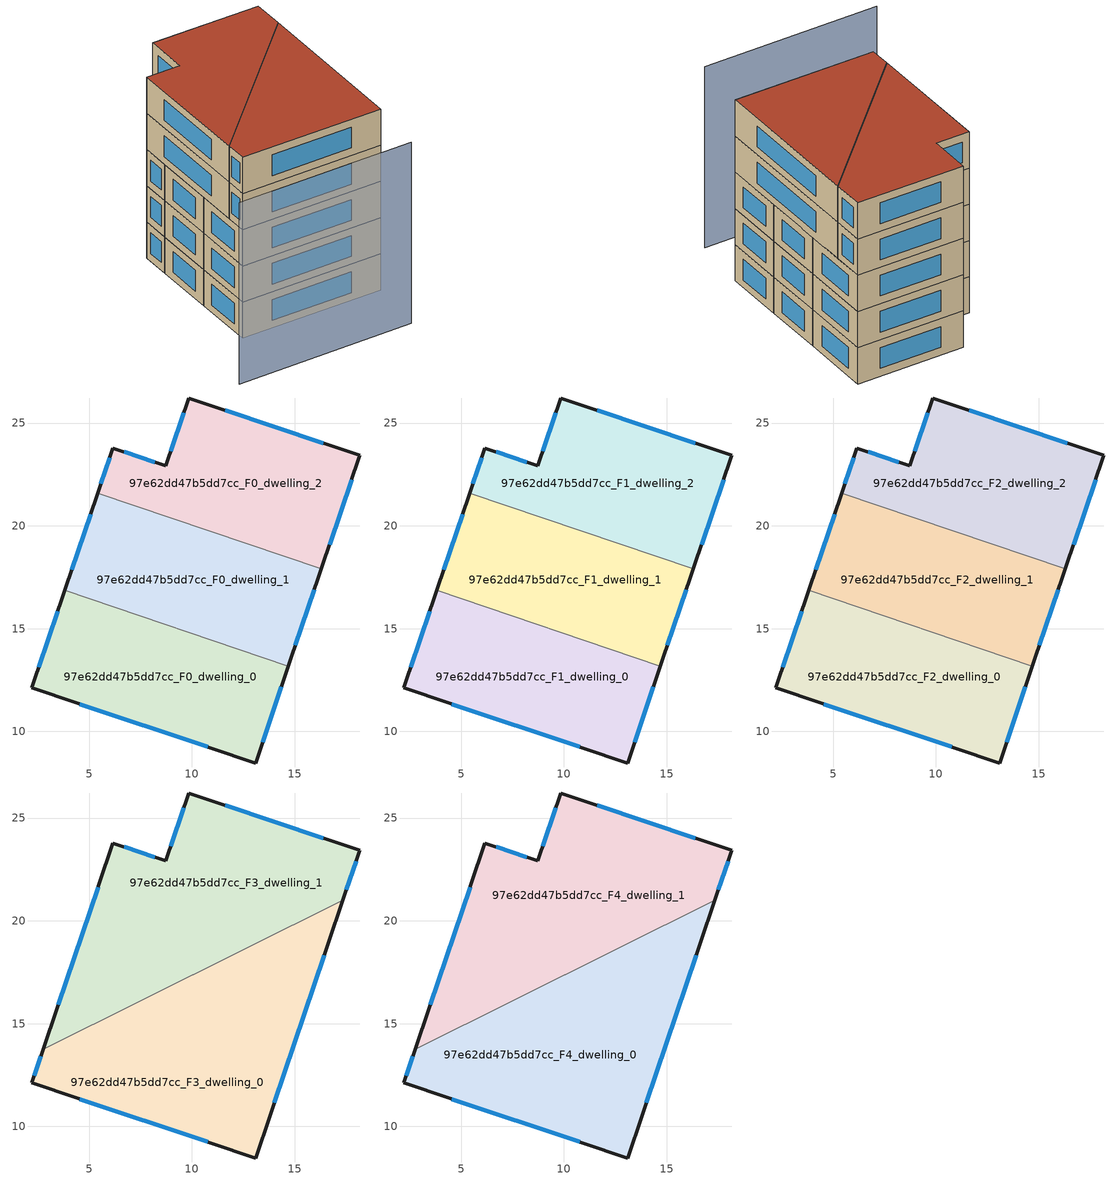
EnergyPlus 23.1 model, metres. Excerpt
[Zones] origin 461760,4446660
97e62dd47b5dd7cc_F0_dwelling_0
 floor ground (EU_floor_Construction): 14.69,13.18 13.09,8.46 2.21,12.12 3.81,16.86 z0
 wall outside (EU_wall_Construction): 3.81,16.86 2.21,12.12 13.09,8.46 14.69,13.18 z0:3
 wall to 97e62dd47b5dd7cc_F0_dwelling_1 (EU_wall_Construction): 14.69,13.18 3.81,16.86 z0:3
 window (EU_Window_Construction): 13.44,9.47 14.35,12.17 / 4.54,11.33 10.76,9.25 / 3.47,15.84 2.55,13.13 z0.64:2.36
97e62dd47b5dd7cc_F0_dwelling_1
 floor ground (EU_floor_Construction): 16.29,17.9 14.69,13.18 3.81,16.86 5.41,21.59 z0
 wall outside (EU_wall_Construction): 14.69,13.18 16.29,17.9 / 5.41,21.59 3.81,16.86 z0:3
 wall to 97e62dd47b5dd7cc_F0_dwelling_2 (EU_wall_Construction): 16.29,17.9 5.41,21.59 z0:3
 window (EU_Window_Construction): 15.03,14.19 15.95,16.89 / 5.07,20.57 4.15,17.87 z0.64:2.36
97e62dd47b5dd7cc_F0_dwelling_2
 floor ground (EU_floor_Construction): 18.16,23.42 16.29,17.9 5.41,21.59 6.16,23.78 8.73,22.92 9.85,26.22 z0
 wall outside (EU_wall_Construction): 16.29,17.9 18.16,23.42 9.85,26.22 8.73,22.92 6.16,23.78 5.41,21.59 z0:3
 window (EU_Window_Construction): 8.18,23.1 6.71,23.6 / 9.61,25.51 8.97,23.62 / 16.38,24.02 11.63,25.62 / 16.69,19.09 17.76,22.24 / 6,23.31 5.57,22.06 z0.64:2.36
97e62dd47b5dd7cc_F1_dwelling_0
 floor to 97e62dd47b5dd7cc_F0_dwelling_0 (EU_floor_Construction): 14.69,13.18 13.09,8.46 2.21,12.12 3.81,16.86 z3
 wall outside (EU_wall_Construction): 3.81,16.86 2.21,12.12 13.09,8.46 14.69,13.18 z3:6
 wall to 97e62dd47b5dd7cc_F1_dwelling_1 (EU_wall_Construction): 14.69,13.18 3.81,16.86 z3:6
 window (EU_Window_Construction): 13.44,9.47 14.35,12.17 / 4.54,11.33 10.76,9.25 / 3.47,15.84 2.55,13.13 z3.64:5.36
97e62dd47b5dd7cc_F1_dwelling_1
 floor to 97e62dd47b5dd7cc_F0_dwelling_1 (EU_floor_Construction): 16.29,17.9 14.69,13.18 3.81,16.86 5.41,21.59 z3
 wall outside (EU_wall_Construction): 14.69,13.18 16.29,17.9 / 5.41,21.59 3.81,16.86 z3:6
 wall to 97e62dd47b5dd7cc_F1_dwelling_2 (EU_wall_Construction): 16.29,17.9 5.41,21.59 z3:6
 window (EU_Window_Construction): 15.03,14.19 15.95,16.89 / 5.07,20.57 4.15,17.87 z3.64:5.36
97e62dd47b5dd7cc_F1_dwelling_2
 floor to 97e62dd47b5dd7cc_F0_dwelling_2 (EU_floor_Construction): 18.16,23.42 16.29,17.9 5.41,21.59 6.16,23.78 8.73,22.92 9.85,26.22 z3
 wall outside (EU_wall_Construction): 16.29,17.9 18.16,23.42 9.85,26.22 8.73,22.92 6.16,23.78 5.41,21.59 z3:6
 window (EU_Window_Construction): 8.18,23.1 6.71,23.6 / 9.61,25.51 8.97,23.62 / 16.38,24.02 11.63,25.62 / 16.69,19.09 17.76,22.24 / 6,23.31 5.57,22.06 z3.64:5.36
97e62dd47b5dd7cc_F2_dwelling_0
 floor to 97e62dd47b5dd7cc_F1_dwelling_0 (EU_floor_Construction): 14.69,13.18 13.09,8.46 2.21,12.12 3.81,16.86 z6
 wall outside (EU_wall_Construction): 3.81,16.86 2.21,12.12 13.09,8.46 14.69,13.18 z6:9
 wall to 97e62dd47b5dd7cc_F2_dwelling_1 (EU_wall_Construction): 14.69,13.18 3.81,16.86 z6:9
 window (EU_Window_Construction): 13.44,9.47 14.35,12.17 / 4.54,11.33 10.76,9.25 / 3.47,15.84 2.55,13.13 z6.64:8.36
97e62dd47b5dd7cc_F2_dwelling_1
 floor to 97e62dd47b5dd7cc_F1_dwelling_1 (EU_floor_Construction): 16.29,17.9 14.69,13.18 3.81,16.86 5.41,21.59 z6
 wall outside (EU_wall_Construction): 14.69,13.18 16.29,17.9 / 5.41,21.59 3.81,16.86 z6:9
 wall to 97e62dd47b5dd7cc_F2_dwelling_2 (EU_wall_Construction): 16.29,17.9 5.41,21.59 z6:9
 window (EU_Window_Construction): 15.03,14.19 15.95,16.89 / 5.07,20.57 4.15,17.87 z6.64:8.36
97e62dd47b5dd7cc_F2_dwelling_2
 floor to 97e62dd47b5dd7cc_F1_dwelling_2 (EU_floor_Construction): 18.16,23.42 16.29,17.9 5.41,21.59 6.16,23.78 8.73,22.92 9.85,26.22 z6
 wall outside (EU_wall_Construction): 16.29,17.9 18.16,23.42 9.85,26.22 8.73,22.92 6.16,23.78 5.41,21.59 z6:9
 window (EU_Window_Construction): 8.18,23.1 6.71,23.6 / 9.61,25.51 8.97,23.62 / 16.38,24.02 11.63,25.62 / 16.69,19.09 17.76,22.24 / 6,23.31 5.57,22.06 z6.64:8.36
97e62dd47b5dd7cc_F3_dwelling_0
 floor to 97e62dd47b5dd7cc_F2_dwelling_0 (EU_floor_Construction): 14.69,13.18 13.09,8.46 2.21,12.12 2.76,13.76 6.9,15.82 z9
 floor to 97e62dd47b5dd7cc_F2_dwelling_1 (EU_floor_Construction): 16.29,17.9 14.69,13.18 6.9,15.82 13.21,18.95 z9
 floor to 97e62dd47b5dd7cc_F2_dwelling_2 (EU_floor_Construction): 17.34,21 16.29,17.9 13.21,18.95 z9
 wall outside (EU_wall_Construction): 2.76,13.76 2.21,12.12 13.09,8.46 17.34,21 z9:12
 wall to 97e62dd47b5dd7cc_F3_dwelling_1 (EU_wall_Construction): 17.34,21 2.76,13.76 z9:12
 window (EU_Window_Construction): 14,11.15 16.43,18.31 / 4.54,11.33 10.76,9.25 / 2.64,13.41 2.33,12.47 z9.64:11.36
97e62dd47b5dd7cc_F3_dwelling_1
 floor to 97e62dd47b5dd7cc_F2_dwelling_1 (EU_floor_Construction): 13.21,18.95 6.9,15.82 3.81,16.86 5.41,21.59 z9
 floor to 97e62dd47b5dd7cc_F2_dwelling_2 (EU_floor_Construction): 18.16,23.42 17.34,21 13.21,18.95 5.41,21.59 6.16,23.78 8.73,22.92 9.85,26.22 z9
 floor to 97e62dd47b5dd7cc_F2_dwelling_0 (EU_floor_Construction): 6.9,15.82 2.76,13.76 3.81,16.86 z9
 wall outside (EU_wall_Construction): 17.34,21 18.16,23.42 9.85,26.22 8.73,22.92 6.16,23.78 2.76,13.76 z9:12
 window (EU_Window_Construction): 8.18,23.1 6.71,23.6 / 9.61,25.51 8.97,23.62 / 16.38,24.02 11.63,25.62 / 17.51,21.52 17.98,22.9 / 5.43,21.64 3.49,15.91 z9.64:11.36
97e62dd47b5dd7cc_F4_dwelling_0
 floor to 97e62dd47b5dd7cc_F3_dwelling_0 (EU_floor_Construction): 17.34,21 13.09,8.46 2.21,12.12 2.76,13.76 z12
 wall outside (EU_wall_Construction): 2.76,13.76 2.21,12.12 13.09,8.46 17.34,21 z12:15
 wall to 97e62dd47b5dd7cc_F4_dwelling_1 (EU_wall_Construction): 17.34,21 2.76,13.76 z12:15
 window (EU_Window_Construction): 14,11.15 16.43,18.31 / 4.54,11.33 10.76,9.25 / 2.64,13.41 2.33,12.47 z12.64:14.36
 roof outside (EU_roof_Construction): 13.09,8.46 17.34,21 2.76,13.76 2.21,12.12 z15
97e62dd47b5dd7cc_F4_dwelling_1
 floor to 97e62dd47b5dd7cc_F3_dwelling_1 (EU_floor_Construction): 18.16,23.42 17.34,21 2.76,13.76 6.16,23.78 8.73,22.92 9.85,26.22 z12
 wall outside (EU_wall_Construction): 17.34,21 18.16,23.42 9.85,26.22 8.73,22.92 6.16,23.78 2.76,13.76 z12:15
 window (EU_Window_Construction): 8.18,23.1 6.71,23.6 / 9.61,25.51 8.97,23.62 / 16.38,24.02 11.63,25.62 / 17.51,21.52 17.98,22.9 / 5.43,21.64 3.49,15.91 z12.64:14.36
 roof outside (EU_roof_Construction): 17.34,21 18.16,23.42 9.85,26.22 8.73,22.92 6.16,23.78 2.76,13.76 z15
shading: -2.54,8.65 11.05,4.13 z0:15
[Building]
EU S2 Campaign: North Axis=0; Terrain=City; Solar Distribution=FullExterior
[Site:Location]
Yerevan-Zvartnots.Intl.AP: Latitude=40.15; Longitude=44.383; Time Zone=4; Elevation=854
[SizingPeriod:WeatherFileDays]
AnnualSizingPeriod: Begin Month=1; Begin Day of Month=1; End Month=12; End Day of Month=31; Day of Week for Start Day=Monday; Use Weather File Daylight Saving Period=No; Use Weather File Rain and Snow Indicators=No
[MATERIAL]
EU_InternalMass_Material: Roughness=MediumRough; Thickness=0.1; Conductivity=1; Density=1800; Specific Heat=900; Thermal Absorptance=0.9; Solar Absorptance=0.7; Visible Absorptance=0.7
[MATERIAL:NOMASS] Roughness=MediumRough; Thermal Absorptance=0.9; Solar Absorptance=0.7; Visible Absorptance=0.7
Name | Thermal Resistance
EU_wall_NoMass | 1.05043
EU_roof_NoMass | 1.45357
EU_floor_NoMass | 0.478065
[WINDOWMATERIAL:SIMPLEGLAZINGSYSTEM]
EU_Window_SimpleGlazing: UFactor=2.5566; Solar Heat Gain Coefficient=0.75; Visible Transmittance=0.75
[CONSTRUCTION]
EU_wall_Construction: EU_wall_NoMass
EU_roof_Construction: EU_roof_NoMass
EU_floor_Construction: EU_floor_NoMass
EU_Window_Construction: EU_Window_SimpleGlazing
EU_InternalMass_Construction: EU_InternalMass_Material
[ZONE] Type=1; Multiplier=1; Ceiling Height=autocalculate; Floor Area=autocalculate; Part of Total Floor Area=Yes
Name | Volume
97e62dd47b5dd7cc_F0_dwelling_0; 97e62dd47b5dd7cc_F1_dwelling_0; 97e62dd47b5dd7cc_F2_dwelling_0 | 171.992
97e62dd47b5dd7cc_F3_dwelling_0; 97e62dd47b5dd7cc_F4_dwelling_0 | 257.963
97e62dd47b5dd7cc_F0_dwelling_1; 97e62dd47b5dd7cc_F1_dwelling_1; 97e62dd47b5dd7cc_F2_dwelling_1 | 171.968
97e62dd47b5dd7cc_F3_dwelling_1; 97e62dd47b5dd7cc_F4_dwelling_1 | 257.956
97e62dd47b5dd7cc_F0_dwelling_2; 97e62dd47b5dd7cc_F1_dwelling_2; 97e62dd47b5dd7cc_F2_dwelling_2 | 171.964
[INTERNALMASS] Construction=EU_InternalMass_Construction
Name | Zone or ZoneList | Surface Area
97e62dd47b5dd7cc_F0_dwelling_0_EU_InternalMass | 97e62dd47b5dd7cc_F0_dwelling_0 | 57.3304
97e62dd47b5dd7cc_F0_dwelling_1_EU_InternalMass | 97e62dd47b5dd7cc_F0_dwelling_1 | 57.3225
97e62dd47b5dd7cc_F0_dwelling_2_EU_InternalMass | 97e62dd47b5dd7cc_F0_dwelling_2 | 57.3213
97e62dd47b5dd7cc_F1_dwelling_0_EU_InternalMass | 97e62dd47b5dd7cc_F1_dwelling_0 | 57.3304
97e62dd47b5dd7cc_F1_dwelling_1_EU_InternalMass | 97e62dd47b5dd7cc_F1_dwelling_1 | 57.3225
97e62dd47b5dd7cc_F1_dwelling_2_EU_InternalMass | 97e62dd47b5dd7cc_F1_dwelling_2 | 57.3213
97e62dd47b5dd7cc_F2_dwelling_0_EU_InternalMass | 97e62dd47b5dd7cc_F2_dwelling_0 | 57.3304
97e62dd47b5dd7cc_F2_dwelling_1_EU_InternalMass | 97e62dd47b5dd7cc_F2_dwelling_1 | 57.3225
97e62dd47b5dd7cc_F2_dwelling_2_EU_InternalMass | 97e62dd47b5dd7cc_F2_dwelling_2 | 57.3213
97e62dd47b5dd7cc_F3_dwelling_0_EU_InternalMass | 97e62dd47b5dd7cc_F3_dwelling_0 | 85.9876
97e62dd47b5dd7cc_F3_dwelling_1_EU_InternalMass | 97e62dd47b5dd7cc_F3_dwelling_1 | 85.9854
97e62dd47b5dd7cc_F4_dwelling_0_EU_InternalMass | 97e62dd47b5dd7cc_F4_dwelling_0 | 85.9876
97e62dd47b5dd7cc_F4_dwelling_1_EU_InternalMass | 97e62dd47b5dd7cc_F4_dwelling_1 | 85.9854
[OTHEREQUIPMENT] Fuel Type=Electricity; Design Level Calculation Method=Watts/Area; Power per Zone Floor Area=1; Fraction Latent=0; Fraction Radiant=0; Fraction Lost=0; Carbon Dioxide Generation Rate=0; EndUse Subcategory=EU_Step8_InternalGains
Name | Zone or ZoneList or Space or SpaceList | Schedule
EU_Step8_InternalGain_97e62dd47b5dd7cc_F0_dwelling_0_f000 | 97e62dd47b5dd7cc_F0_dwelling_0 | EU_Step8_GainSchedule_97e62dd47b5dd7cc_F0_dwelling_0_f000
EU_Step8_InternalGain_97e62dd47b5dd7cc_F0_dwelling_1_f000 | 97e62dd47b5dd7cc_F0_dwelling_1 | EU_Step8_GainSchedule_97e62dd47b5dd7cc_F0_dwelling_1_f000
EU_Step8_InternalGain_97e62dd47b5dd7cc_F0_dwelling_2_f000 | 97e62dd47b5dd7cc_F0_dwelling_2 | EU_Step8_GainSchedule_97e62dd47b5dd7cc_F0_dwelling_2_f000
EU_Step8_InternalGain_97e62dd47b5dd7cc_F1_dwelling_0_f000 | 97e62dd47b5dd7cc_F1_dwelling_0 | EU_Step8_GainSchedule_97e62dd47b5dd7cc_F1_dwelling_0_f000
EU_Step8_InternalGain_97e62dd47b5dd7cc_F1_dwelling_1_f000 | 97e62dd47b5dd7cc_F1_dwelling_1 | EU_Step8_GainSchedule_97e62dd47b5dd7cc_F1_dwelling_1_f000
EU_Step8_InternalGain_97e62dd47b5dd7cc_F1_dwelling_2_f000 | 97e62dd47b5dd7cc_F1_dwelling_2 | EU_Step8_GainSchedule_97e62dd47b5dd7cc_F1_dwelling_2_f000
EU_Step8_InternalGain_97e62dd47b5dd7cc_F2_dwelling_0_f000 | 97e62dd47b5dd7cc_F2_dwelling_0 | EU_Step8_GainSchedule_97e62dd47b5dd7cc_F2_dwelling_0_f000
EU_Step8_InternalGain_97e62dd47b5dd7cc_F2_dwelling_1_f000 | 97e62dd47b5dd7cc_F2_dwelling_1 | EU_Step8_GainSchedule_97e62dd47b5dd7cc_F2_dwelling_1_f000
EU_Step8_InternalGain_97e62dd47b5dd7cc_F2_dwelling_2_f000 | 97e62dd47b5dd7cc_F2_dwelling_2 | EU_Step8_GainSchedule_97e62dd47b5dd7cc_F2_dwelling_2_f000
EU_Step8_InternalGain_97e62dd47b5dd7cc_F3_dwelling_0_f000 | 97e62dd47b5dd7cc_F3_dwelling_0 | EU_Step8_GainSchedule_97e62dd47b5dd7cc_F3_dwelling_0_f000
EU_Step8_InternalGain_97e62dd47b5dd7cc_F3_dwelling_1_f000 | 97e62dd47b5dd7cc_F3_dwelling_1 | EU_Step8_GainSchedule_97e62dd47b5dd7cc_F3_dwelling_1_f000
EU_Step8_InternalGain_97e62dd47b5dd7cc_F4_dwelling_0_f000 | 97e62dd47b5dd7cc_F4_dwelling_0 | EU_Step8_GainSchedule_97e62dd47b5dd7cc_F4_dwelling_0_f000
EU_Step8_InternalGain_97e62dd47b5dd7cc_F4_dwelling_1_f000 | 97e62dd47b5dd7cc_F4_dwelling_1 | EU_Step8_GainSchedule_97e62dd47b5dd7cc_F4_dwelling_1_f000
[ZONEVENTILATION:DESIGNFLOWRATE] Schedule=EU_AlwaysOn; Design Flow Rate Calculation Method=AirChanges/Hour; Air Changes per Hour=0.557805; Ventilation Type=Natural; Fan Pressure Rise=0; Fan Total Efficiency=1; Constant Term Coefficient=1; Temperature Term Coefficient=0; Velocity Term Coefficient=0; Velocity Squared Term Coefficient=0; Minimum Indoor Temperature=-100; Maximum Indoor Temperature=100; Delta Temperature=-100; Minimum Outdoor Temperature=-100; Maximum Outdoor Temperature=100; Maximum Wind Speed=40
Name | Zone or ZoneList or Space or SpaceList
EU_ConstantAir_97e62dd47b5dd7cc_F0_dwelling_0 | 97e62dd47b5dd7cc_F0_dwelling_0
EU_ConstantAir_97e62dd47b5dd7cc_F0_dwelling_1 | 97e62dd47b5dd7cc_F0_dwelling_1
EU_ConstantAir_97e62dd47b5dd7cc_F0_dwelling_2 | 97e62dd47b5dd7cc_F0_dwelling_2
EU_ConstantAir_97e62dd47b5dd7cc_F1_dwelling_0 | 97e62dd47b5dd7cc_F1_dwelling_0
EU_ConstantAir_97e62dd47b5dd7cc_F1_dwelling_1 | 97e62dd47b5dd7cc_F1_dwelling_1
EU_ConstantAir_97e62dd47b5dd7cc_F1_dwelling_2 | 97e62dd47b5dd7cc_F1_dwelling_2
EU_ConstantAir_97e62dd47b5dd7cc_F2_dwelling_0 | 97e62dd47b5dd7cc_F2_dwelling_0
EU_ConstantAir_97e62dd47b5dd7cc_F2_dwelling_1 | 97e62dd47b5dd7cc_F2_dwelling_1
EU_ConstantAir_97e62dd47b5dd7cc_F2_dwelling_2 | 97e62dd47b5dd7cc_F2_dwelling_2
EU_ConstantAir_97e62dd47b5dd7cc_F3_dwelling_0 | 97e62dd47b5dd7cc_F3_dwelling_0
EU_ConstantAir_97e62dd47b5dd7cc_F3_dwelling_1 | 97e62dd47b5dd7cc_F3_dwelling_1
EU_ConstantAir_97e62dd47b5dd7cc_F4_dwelling_0 | 97e62dd47b5dd7cc_F4_dwelling_0
EU_ConstantAir_97e62dd47b5dd7cc_F4_dwelling_1 | 97e62dd47b5dd7cc_F4_dwelling_1
[HVACTEMPLATE:THERMOSTAT] Constant Heating Setpoint=20; Constant Cooling Setpoint=50
EU_HeatOnly_97e62dd47b5dd7cc_F0_dwelling_0; EU_HeatOnly_97e62dd47b5dd7cc_F0_dwelling_1; EU_HeatOnly_97e62dd47b5dd7cc_F0_dwelling_2; EU_HeatOnly_97e62dd47b5dd7cc_F1_dwelling_0; EU_HeatOnly_97e62dd47b5dd7cc_F1_dwelling_1; EU_HeatOnly_97e62dd47b5dd7cc_F1_dwelling_2; EU_HeatOnly_97e62dd47b5dd7cc_F2_dwelling_0; EU_HeatOnly_97e62dd47b5dd7cc_F2_dwelling_1; EU_HeatOnly_97e62dd47b5dd7cc_F2_dwelling_2; EU_HeatOnly_97e62dd47b5dd7cc_F3_dwelling_0; EU_HeatOnly_97e62dd47b5dd7cc_F3_dwelling_1; EU_HeatOnly_97e62dd47b5dd7cc_F4_dwelling_0; EU_HeatOnly_97e62dd47b5dd7cc_F4_dwelling_1
[HVACTEMPLATE:ZONE:IDEALLOADSAIRSYSTEM] System Availability Schedule=EU_AlwaysOn; Maximum Heating Supply Air Temperature=50; Minimum Cooling Supply Air Temperature=13; Maximum Heating Supply Air Humidity Ratio=0.0156; Minimum Cooling Supply Air Humidity Ratio=0.0077; Heating Limit=NoLimit; Cooling Limit=NoLimit; Heating Availability Schedule=EU_AlwaysOn; Cooling Availability Schedule=EU_CoolingOff; Dehumidification Control Type=ConstantSensibleHeatRatio; Cooling Sensible Heat Ratio=0.7; Dehumidification Setpoint=60; Humidification Control Type=None; Humidification Setpoint=30; Outdoor Air Method=None; Outdoor Air Flow Rate per Person=0.00944; Outdoor Air Flow Rate per Zone Floor Area=0; Outdoor Air Flow Rate per Zone=0; Demand Controlled Ventilation Type=None; Outdoor Air Economizer Type=NoEconomizer; Heat Recovery Type=None; Sensible Heat Recovery Effectiveness=0.7; Latent Heat Recovery Effectiveness=0.65
Name | Template Thermostat
97e62dd47b5dd7cc_F0_dwelling_0 | EU_HeatOnly_97e62dd47b5dd7cc_F0_dwelling_0
97e62dd47b5dd7cc_F0_dwelling_1 | EU_HeatOnly_97e62dd47b5dd7cc_F0_dwelling_1
97e62dd47b5dd7cc_F0_dwelling_2 | EU_HeatOnly_97e62dd47b5dd7cc_F0_dwelling_2
97e62dd47b5dd7cc_F1_dwelling_0 | EU_HeatOnly_97e62dd47b5dd7cc_F1_dwelling_0
97e62dd47b5dd7cc_F1_dwelling_1 | EU_HeatOnly_97e62dd47b5dd7cc_F1_dwelling_1
97e62dd47b5dd7cc_F1_dwelling_2 | EU_HeatOnly_97e62dd47b5dd7cc_F1_dwelling_2
97e62dd47b5dd7cc_F2_dwelling_0 | EU_HeatOnly_97e62dd47b5dd7cc_F2_dwelling_0
97e62dd47b5dd7cc_F2_dwelling_1 | EU_HeatOnly_97e62dd47b5dd7cc_F2_dwelling_1
97e62dd47b5dd7cc_F2_dwelling_2 | EU_HeatOnly_97e62dd47b5dd7cc_F2_dwelling_2
97e62dd47b5dd7cc_F3_dwelling_0 | EU_HeatOnly_97e62dd47b5dd7cc_F3_dwelling_0
97e62dd47b5dd7cc_F3_dwelling_1 | EU_HeatOnly_97e62dd47b5dd7cc_F3_dwelling_1
97e62dd47b5dd7cc_F4_dwelling_0 | EU_HeatOnly_97e62dd47b5dd7cc_F4_dwelling_0
97e62dd47b5dd7cc_F4_dwelling_1 | EU_HeatOnly_97e62dd47b5dd7cc_F4_dwelling_1
[SIZING:ZONE] Zone Cooling Design Supply Air Temperature Input Method=SupplyAirTemperature; Zone Cooling Design Supply Air Temperature=13; Zone Heating Design Supply Air Temperature Input Method=SupplyAirTemperature; Zone Heating Design Supply Air Temperature=50; Zone Cooling Design Supply Air Humidity Ratio=0.008; Zone Heating Design Supply Air Humidity Ratio=0.008; Cooling Design Air Flow Method=DesignDay; Cooling Design Air Flow Rate=0; Cooling Minimum Air Flow per Zone Floor Area=0.000762; Cooling Minimum Air Flow=0; Cooling Minimum Air Flow Fraction=0.2; Heating Design Air Flow Method=DesignDay; Heating Design Air Flow Rate=0; Heating Maximum Air Flow per Zone Floor Area=0.002032; Heating Maximum Air Flow=0.141576; Heating Maximum Air Flow Fraction=0.3; Account for Dedicated Outdoor Air System=No; Dedicated Outdoor Air System Control Strategy=NeutralSupplyAir; Dedicated Outdoor Air Low Setpoint Temperature for Design=autosize; Dedicated Outdoor Air High Setpoint Temperature for Design=autosize; Zone Load Sizing Method=Sensible Load Only No Latent Load; Zone Latent Cooling Design Supply Air Humidity Ratio Input Method=HumidityRatioDifference; Zone Cooling Design Supply Air Humidity Ratio Difference=0.005; Zone Latent Heating Design Supply Air Humidity Ratio Input Method=HumidityRatioDifference; Zone Humidification Design Supply Air Humidity Ratio Difference=0.005
97e62dd47b5dd7cc_F0_dwelling_0; 97e62dd47b5dd7cc_F0_dwelling_1; 97e62dd47b5dd7cc_F0_dwelling_2; 97e62dd47b5dd7cc_F1_dwelling_0; 97e62dd47b5dd7cc_F1_dwelling_1; 97e62dd47b5dd7cc_F1_dwelling_2; 97e62dd47b5dd7cc_F2_dwelling_0; 97e62dd47b5dd7cc_F2_dwelling_1; 97e62dd47b5dd7cc_F2_dwelling_2; 97e62dd47b5dd7cc_F3_dwelling_0; 97e62dd47b5dd7cc_F3_dwelling_1; 97e62dd47b5dd7cc_F4_dwelling_0; 97e62dd47b5dd7cc_F4_dwelling_1
[SCHEDULE:CONSTANT]
Name | Hourly Value
EU_AlwaysOn | 1
EU_CoolingOff | 0
[SCHEDULE:FILE] Column Number=1; Rows to Skip at Top=0; Number of Hours of Data=8760; Column Separator=Comma; Interpolate to Timestep=No; Minutes per Item=60; Adjust Schedule for Daylight Savings=Yes
Name | File
EU_Step8_GainSchedule_97e62dd47b5dd7cc_F0_dwelling_0_f000 | ../../schedules/97e62dd47b5dd7cc/97e62dd47b5dd7cc_F0_dwelling_0_f000_gain.csv
EU_Step8_GainSchedule_97e62dd47b5dd7cc_F0_dwelling_1_f000 | ../../schedules/97e62dd47b5dd7cc/97e62dd47b5dd7cc_F0_dwelling_1_f000_gain.csv
EU_Step8_GainSchedule_97e62dd47b5dd7cc_F0_dwelling_2_f000 | ../../schedules/97e62dd47b5dd7cc/97e62dd47b5dd7cc_F0_dwelling_2_f000_gain.csv
EU_Step8_GainSchedule_97e62dd47b5dd7cc_F1_dwelling_0_f000 | ../../schedules/97e62dd47b5dd7cc/97e62dd47b5dd7cc_F1_dwelling_0_f000_gain.csv
EU_Step8_GainSchedule_97e62dd47b5dd7cc_F1_dwelling_1_f000 | ../../schedules/97e62dd47b5dd7cc/97e62dd47b5dd7cc_F1_dwelling_1_f000_gain.csv
EU_Step8_GainSchedule_97e62dd47b5dd7cc_F1_dwelling_2_f000 | ../../schedules/97e62dd47b5dd7cc/97e62dd47b5dd7cc_F1_dwelling_2_f000_gain.csv
EU_Step8_GainSchedule_97e62dd47b5dd7cc_F2_dwelling_0_f000 | ../../schedules/97e62dd47b5dd7cc/97e62dd47b5dd7cc_F2_dwelling_0_f000_gain.csv
EU_Step8_GainSchedule_97e62dd47b5dd7cc_F2_dwelling_1_f000 | ../../schedules/97e62dd47b5dd7cc/97e62dd47b5dd7cc_F2_dwelling_1_f000_gain.csv
EU_Step8_GainSchedule_97e62dd47b5dd7cc_F2_dwelling_2_f000 | ../../schedules/97e62dd47b5dd7cc/97e62dd47b5dd7cc_F2_dwelling_2_f000_gain.csv
EU_Step8_GainSchedule_97e62dd47b5dd7cc_F3_dwelling_0_f000 | ../../schedules/97e62dd47b5dd7cc/97e62dd47b5dd7cc_F3_dwelling_0_f000_gain.csv
EU_Step8_GainSchedule_97e62dd47b5dd7cc_F3_dwelling_1_f000 | ../../schedules/97e62dd47b5dd7cc/97e62dd47b5dd7cc_F3_dwelling_1_f000_gain.csv
EU_Step8_GainSchedule_97e62dd47b5dd7cc_F4_dwelling_0_f000 | ../../schedules/97e62dd47b5dd7cc/97e62dd47b5dd7cc_F4_dwelling_0_f000_gain.csv
EU_Step8_GainSchedule_97e62dd47b5dd7cc_F4_dwelling_1_f000 | ../../schedules/97e62dd47b5dd7cc/97e62dd47b5dd7cc_F4_dwelling_1_f000_gain.csv
